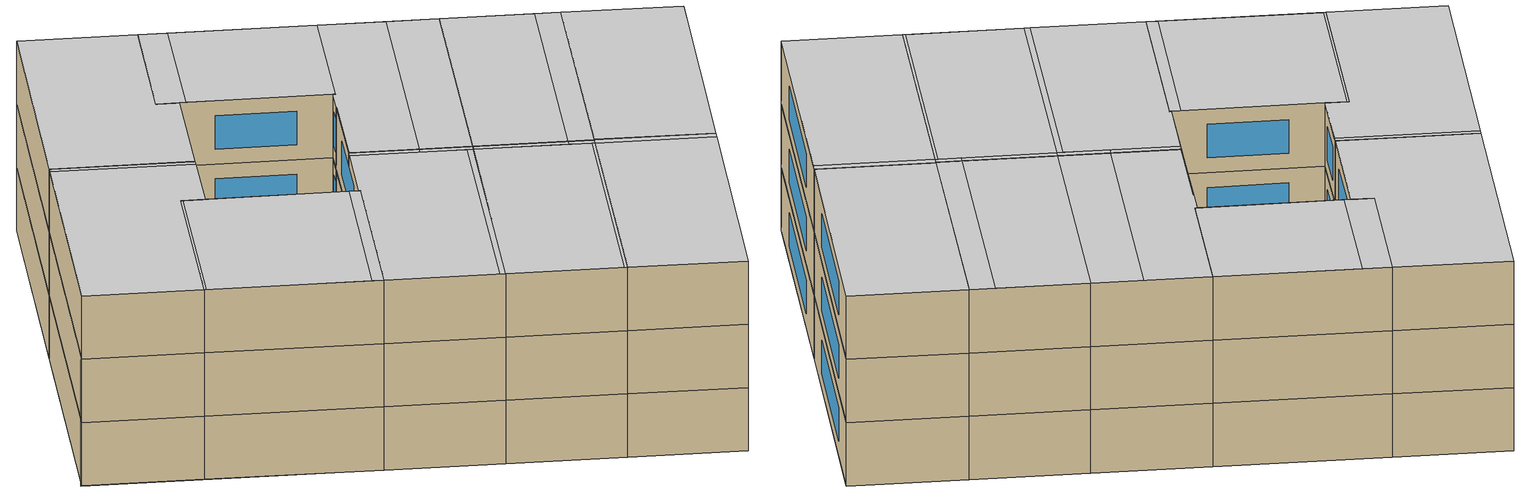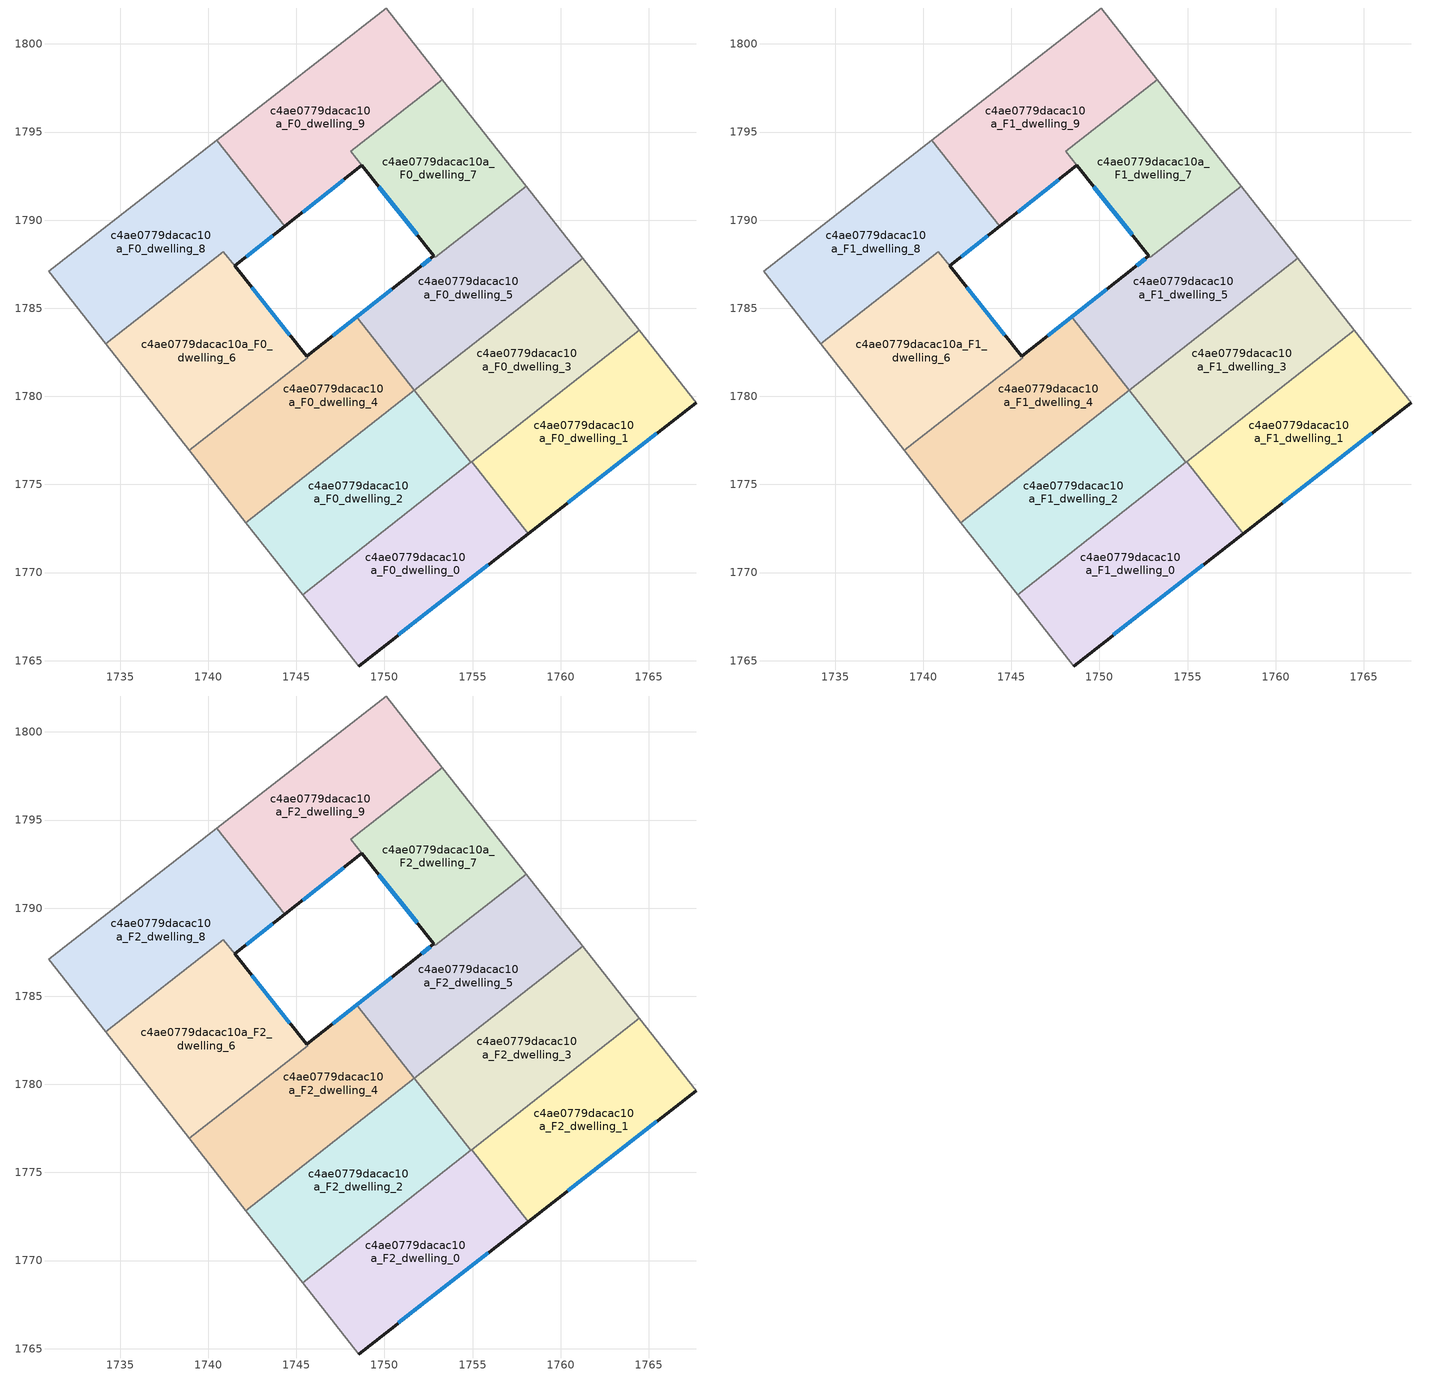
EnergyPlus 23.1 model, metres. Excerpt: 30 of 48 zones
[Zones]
c4ae0779dacac10a_F0_dwelling_0
 floor ground (EU_floor_Construction): 1754.94,1776.29 1758.15,1772.2 1748.54,1764.7 1745.35,1768.75 z0
 wall outside (EU_wall_Construction): 1748.54,1764.7 1758.15,1772.2 z0:3
 wall to c4ae0779dacac10a_F0_dwelling_1 (EU_wall_Construction): 1758.15,1772.2 1754.94,1776.29 z0:3
 wall adiabatic (EU_wall_Construction): 1745.35,1768.75 1748.54,1764.7 z0:3
 wall to c4ae0779dacac10a_F0_dwelling_2 (EU_wall_Construction): 1754.91,1776.26 1745.35,1768.75 z0:3
 wall to c4ae0779dacac10a_F0_dwelling_3 (EU_wall_Construction): 1754.94,1776.29 1754.91,1776.26 z0:3
 window (EU_Window_Construction): 1750.8,1766.46 1755.9,1770.44 z0.7:2.3
c4ae0779dacac10a_F0_dwelling_1
 floor ground (EU_floor_Construction): 1764.46,1783.76 1767.7,1779.65 1758.15,1772.2 1754.94,1776.29 z0
 wall outside (EU_wall_Construction): 1758.15,1772.2 1767.7,1779.65 z0:3
 wall adiabatic (EU_wall_Construction): 1767.7,1779.65 1764.46,1783.76 z0:3
 wall to c4ae0779dacac10a_F0_dwelling_3 (EU_wall_Construction): 1764.46,1783.76 1754.94,1776.29 z0:3
 window (EU_Window_Construction): 1760.39,1773.95 1765.46,1777.9 z0.7:2.3
c4ae0779dacac10a_F0_dwelling_2
 floor ground (EU_floor_Construction): 1751.7,1780.35 1754.91,1776.26 1745.35,1768.75 1742.14,1772.84 z0
 wall to c4ae0779dacac10a_F0_dwelling_3 (EU_wall_Construction): 1754.91,1776.26 1751.7,1780.35 z0:3
 wall adiabatic (EU_wall_Construction): 1742.14,1772.84 1745.35,1768.75 z0:3
 wall to c4ae0779dacac10a_F0_dwelling_4 (EU_wall_Construction): 1751.69,1780.35 1742.14,1772.84 z0:3
c4ae0779dacac10a_F0_dwelling_3
 floor ground (EU_floor_Construction): 1761.25,1787.85 1764.46,1783.76 1754.91,1776.26 1751.7,1780.35 z0
 wall adiabatic (EU_wall_Construction): 1764.46,1783.76 1761.25,1787.85 z0:3
 wall to c4ae0779dacac10a_F0_dwelling_5 (EU_wall_Construction): 1761.25,1787.85 1751.7,1780.35 z0:3
c4ae0779dacac10a_F0_dwelling_4
 floor ground (EU_floor_Construction): 1751.89,1787.24 1748.43,1784.5 1748.49,1784.43 1751.7,1780.34 1742.14,1772.84 1738.93,1776.93 1745.64,1782.2 1745.59,1782.26 z0
 wall outside (EU_wall_Construction): 1751.89,1787.24 1745.59,1782.26 z0:3
 wall adiabatic (EU_wall_Construction): 1738.93,1776.93 1742.14,1772.84 z0:3
 wall to c4ae0779dacac10a_F0_dwelling_5 (EU_wall_Construction): 1748.48,1784.43 1748.43,1784.5 1751.89,1787.24 / 1751.7,1780.34 1748.49,1784.43 z0:3
 wall to c4ae0779dacac10a_F0_dwelling_6 (EU_wall_Construction): 1745.59,1782.26 1745.64,1782.2 1738.93,1776.93 z0:3
 window (EU_Window_Construction): 1750.41,1786.07 1747.07,1783.43 z0.7:2.3
c4ae0779dacac10a_F0_dwelling_5
 floor ground (EU_floor_Construction): 1758.03,1791.93 1761.25,1787.85 1751.7,1780.34 1748.49,1784.43 1748.43,1784.5 1752.81,1787.97 1752.88,1787.88 z0
 wall outside (EU_wall_Construction): 1752.81,1787.97 1751.89,1787.24 z0:3
 wall adiabatic (EU_wall_Construction): 1761.25,1787.85 1758.03,1791.93 z0:3
 wall to c4ae0779dacac10a_F0_dwelling_7 (EU_wall_Construction): 1758.03,1791.93 1752.88,1787.89 / 1752.88,1787.88 1752.81,1787.97 z0:3
 window (EU_Window_Construction): 1752.59,1787.8 1752.11,1787.41 z0.7:2.3
c4ae0779dacac10a_F0_dwelling_6
 floor ground (EU_floor_Construction): 1740.86,1788.21 1745.64,1782.2 1738.93,1776.93 1734.18,1782.97 z0
 wall outside (EU_wall_Construction): 1745.59,1782.27 1741.5,1787.4 z0:3
 wall adiabatic (EU_wall_Construction): 1734.18,1782.97 1738.93,1776.93 z0:3
 wall to c4ae0779dacac10a_F0_dwelling_8 (EU_wall_Construction): 1741.5,1787.4 1740.86,1788.21 1734.18,1782.97 z0:3
 window (EU_Window_Construction): 1744.63,1783.47 1742.46,1786.2 z0.7:2.3
c4ae0779dacac10a_F0_dwelling_7
 floor ground (EU_floor_Construction): 1753.29,1797.97 1758.03,1791.93 1752.88,1787.89 1748.1,1793.89 z0
 wall outside (EU_wall_Construction): 1748.72,1793.11 1752.81,1787.97 z0:3
 wall to c4ae0779dacac10a_F0_dwelling_9 (EU_wall_Construction): 1753.29,1797.97 1748.1,1793.89 1748.72,1793.11 z0:3
 wall adiabatic (EU_wall_Construction): 1758.03,1791.93 1753.29,1797.97 z0:3
 window (EU_Window_Construction): 1749.68,1791.9 1751.85,1789.18 z0.7:2.3
c4ae0779dacac10a_F0_dwelling_8
 floor ground (EU_floor_Construction): 1740.49,1794.54 1744.33,1789.64 1741.5,1787.4 1740.86,1788.21 1734.18,1782.97 1730.95,1787.09 z0
 wall outside (EU_wall_Construction): 1741.5,1787.4 1744.33,1789.64 z0:3
 wall adiabatic (EU_wall_Construction): 1740.49,1794.54 1730.95,1787.09 1734.18,1782.97 z0:3
 wall to c4ae0779dacac10a_F0_dwelling_9 (EU_wall_Construction): 1744.33,1789.64 1740.49,1794.54 z0:3
 window (EU_Window_Construction): 1742.17,1787.93 1743.67,1789.12 z0.7:2.3
c4ae0779dacac10a_F0_dwelling_9
 floor ground (EU_floor_Construction): 1750.09,1802.04 1753.29,1797.97 1748.1,1793.89 1748.72,1793.11 1744.33,1789.64 1740.49,1794.54 z0
 wall outside (EU_wall_Construction): 1744.33,1789.64 1748.72,1793.11 z0:3
 wall adiabatic (EU_wall_Construction): 1753.29,1797.97 1750.09,1802.04 1740.49,1794.54 z0:3
 window (EU_Window_Construction): 1745.36,1790.46 1747.69,1792.29 z0.7:2.3
c4ae0779dacac10a_F1_dwelling_0
 floor to c4ae0779dacac10a_F0_dwelling_0 (EU_floor_Construction): 1754.94,1776.29 1758.15,1772.2 1748.54,1764.7 1745.35,1768.75 z3
 wall outside (EU_wall_Construction): 1748.54,1764.7 1758.15,1772.2 z3:6
 wall to c4ae0779dacac10a_F1_dwelling_1 (EU_wall_Construction): 1758.15,1772.2 1754.94,1776.29 z3:6
 wall adiabatic (EU_wall_Construction): 1745.35,1768.75 1748.54,1764.7 z3:6
 wall to c4ae0779dacac10a_F1_dwelling_2 (EU_wall_Construction): 1754.91,1776.26 1745.35,1768.75 z3:6
 wall to c4ae0779dacac10a_F1_dwelling_3 (EU_wall_Construction): 1754.94,1776.29 1754.91,1776.26 z3:6
 window (EU_Window_Construction): 1750.8,1766.46 1755.9,1770.44 z3.7:5.3
c4ae0779dacac10a_F1_dwelling_1
 floor to c4ae0779dacac10a_F0_dwelling_1 (EU_floor_Construction): 1764.46,1783.76 1767.7,1779.65 1758.15,1772.2 1754.94,1776.29 z3
 wall outside (EU_wall_Construction): 1758.15,1772.2 1767.7,1779.65 z3:6
 wall adiabatic (EU_wall_Construction): 1767.7,1779.65 1764.46,1783.76 z3:6
 wall to c4ae0779dacac10a_F1_dwelling_3 (EU_wall_Construction): 1764.46,1783.76 1754.94,1776.29 z3:6
 window (EU_Window_Construction): 1760.39,1773.95 1765.46,1777.9 z3.7:5.3
c4ae0779dacac10a_F1_dwelling_2
 floor to c4ae0779dacac10a_F0_dwelling_2 (EU_floor_Construction): 1751.7,1780.35 1754.91,1776.26 1745.35,1768.75 1742.14,1772.84 z3
 wall to c4ae0779dacac10a_F1_dwelling_3 (EU_wall_Construction): 1754.91,1776.26 1751.7,1780.35 z3:6
 wall adiabatic (EU_wall_Construction): 1742.14,1772.84 1745.35,1768.75 z3:6
 wall to c4ae0779dacac10a_F1_dwelling_4 (EU_wall_Construction): 1751.69,1780.35 1742.14,1772.84 z3:6
c4ae0779dacac10a_F1_dwelling_3
 floor to c4ae0779dacac10a_F0_dwelling_3 (EU_floor_Construction): 1761.25,1787.85 1764.46,1783.76 1754.91,1776.26 1751.7,1780.35 z3
 wall adiabatic (EU_wall_Construction): 1764.46,1783.76 1761.25,1787.85 z3:6
 wall to c4ae0779dacac10a_F1_dwelling_5 (EU_wall_Construction): 1761.25,1787.85 1751.7,1780.35 z3:6
c4ae0779dacac10a_F1_dwelling_4
 floor to c4ae0779dacac10a_F0_dwelling_4 (EU_floor_Construction): 1751.89,1787.24 1748.43,1784.5 1748.49,1784.43 1751.7,1780.34 1742.14,1772.84 1738.93,1776.93 1745.64,1782.2 1745.59,1782.26 z3
 wall outside (EU_wall_Construction): 1751.89,1787.24 1745.59,1782.26 z3:6
 wall adiabatic (EU_wall_Construction): 1738.93,1776.93 1742.14,1772.84 z3:6
 wall to c4ae0779dacac10a_F1_dwelling_5 (EU_wall_Construction): 1748.48,1784.43 1748.43,1784.5 1751.89,1787.24 / 1751.7,1780.34 1748.49,1784.43 z3:6
 wall to c4ae0779dacac10a_F1_dwelling_6 (EU_wall_Construction): 1745.59,1782.26 1745.64,1782.2 1738.93,1776.93 z3:6
 window (EU_Window_Construction): 1750.41,1786.07 1747.07,1783.43 z3.7:5.3
c4ae0779dacac10a_F1_dwelling_5
 floor to c4ae0779dacac10a_F0_dwelling_5 (EU_floor_Construction): 1758.03,1791.93 1761.25,1787.85 1751.7,1780.34 1748.49,1784.43 1748.43,1784.5 1752.81,1787.97 1752.88,1787.88 z3
 wall outside (EU_wall_Construction): 1752.81,1787.97 1751.89,1787.24 z3:6
 wall adiabatic (EU_wall_Construction): 1761.25,1787.85 1758.03,1791.93 z3:6
 wall to c4ae0779dacac10a_F1_dwelling_7 (EU_wall_Construction): 1758.03,1791.93 1752.88,1787.89 / 1752.88,1787.88 1752.81,1787.97 z3:6
 window (EU_Window_Construction): 1752.59,1787.8 1752.11,1787.41 z3.7:5.3
c4ae0779dacac10a_F1_dwelling_6
 floor to c4ae0779dacac10a_F0_dwelling_6 (EU_floor_Construction): 1740.86,1788.21 1745.64,1782.2 1738.93,1776.93 1734.18,1782.97 z3
 wall outside (EU_wall_Construction): 1745.59,1782.27 1741.5,1787.4 z3:6
 wall adiabatic (EU_wall_Construction): 1734.18,1782.97 1738.93,1776.93 z3:6
 wall to c4ae0779dacac10a_F1_dwelling_8 (EU_wall_Construction): 1741.5,1787.4 1740.86,1788.21 1734.18,1782.97 z3:6
 window (EU_Window_Construction): 1744.63,1783.47 1742.46,1786.2 z3.7:5.3
c4ae0779dacac10a_F1_dwelling_7
 floor to c4ae0779dacac10a_F0_dwelling_7 (EU_floor_Construction): 1753.29,1797.97 1758.03,1791.93 1752.88,1787.89 1748.1,1793.89 z3
 wall outside (EU_wall_Construction): 1748.72,1793.11 1752.81,1787.97 z3:6
 wall to c4ae0779dacac10a_F1_dwelling_9 (EU_wall_Construction): 1753.29,1797.97 1748.1,1793.89 1748.72,1793.11 z3:6
 wall adiabatic (EU_wall_Construction): 1758.03,1791.93 1753.29,1797.97 z3:6
 window (EU_Window_Construction): 1749.68,1791.9 1751.85,1789.18 z3.7:5.3
c4ae0779dacac10a_F1_dwelling_8
 floor to c4ae0779dacac10a_F0_dwelling_8 (EU_floor_Construction): 1740.49,1794.54 1744.33,1789.64 1741.5,1787.4 1740.86,1788.21 1734.18,1782.97 1730.95,1787.09 z3
 wall outside (EU_wall_Construction): 1741.5,1787.4 1744.33,1789.64 z3:6
 wall adiabatic (EU_wall_Construction): 1740.49,1794.54 1730.95,1787.09 1734.18,1782.97 z3:6
 wall to c4ae0779dacac10a_F1_dwelling_9 (EU_wall_Construction): 1744.33,1789.64 1740.49,1794.54 z3:6
 window (EU_Window_Construction): 1742.17,1787.93 1743.67,1789.12 z3.7:5.3
c4ae0779dacac10a_F1_dwelling_9
 floor to c4ae0779dacac10a_F0_dwelling_9 (EU_floor_Construction): 1750.09,1802.04 1753.29,1797.97 1748.1,1793.89 1748.72,1793.11 1744.33,1789.64 1740.49,1794.54 z3
 wall outside (EU_wall_Construction): 1744.33,1789.64 1748.72,1793.11 z3:6
 wall adiabatic (EU_wall_Construction): 1753.29,1797.97 1750.09,1802.04 1740.49,1794.54 z3:6
 window (EU_Window_Construction): 1745.36,1790.46 1747.69,1792.29 z3.7:5.3
c4ae0779dacac10a_F2_dwelling_0
 floor to c4ae0779dacac10a_F1_dwelling_0 (EU_floor_Construction): 1754.94,1776.29 1758.15,1772.2 1748.54,1764.7 1745.35,1768.75 z6
 wall outside (EU_wall_Construction): 1748.54,1764.7 1758.15,1772.2 z6:9
 wall to c4ae0779dacac10a_F2_dwelling_1 (EU_wall_Construction): 1758.15,1772.2 1754.94,1776.29 z6:9
 wall adiabatic (EU_wall_Construction): 1745.35,1768.75 1748.54,1764.7 z6:9
 wall to c4ae0779dacac10a_F2_dwelling_2 (EU_wall_Construction): 1754.91,1776.26 1745.35,1768.75 z6:9
 wall to c4ae0779dacac10a_F2_dwelling_3 (EU_wall_Construction): 1754.94,1776.29 1754.91,1776.26 z6:9
 window (EU_Window_Construction): 1750.8,1766.46 1755.9,1770.44 z6.7:8.3
 ceiling to c4ae0779dacac10a_F3_dwelling_4 (EU_floor_Construction): 1757.89,1772 1754.68,1776.08 1745.35,1768.76 1748.54,1764.7 z9
 ceiling to c4ae0779dacac10a_F3_dwelling_0 (EU_floor_Construction): 1758.15,1772.2 1754.94,1776.29 1754.68,1776.08 1757.89,1772 z9
c4ae0779dacac10a_F2_dwelling_1
 floor to c4ae0779dacac10a_F1_dwelling_1 (EU_floor_Construction): 1764.46,1783.76 1767.7,1779.65 1758.15,1772.2 1754.94,1776.29 z6
 wall outside (EU_wall_Construction): 1758.15,1772.2 1767.7,1779.65 z6:9
 wall adiabatic (EU_wall_Construction): 1767.7,1779.65 1764.46,1783.76 z6:9
 wall to c4ae0779dacac10a_F2_dwelling_3 (EU_wall_Construction): 1764.46,1783.76 1754.94,1776.29 z6:9
 window (EU_Window_Construction): 1760.39,1773.95 1765.46,1777.9 z6.7:8.3
 ceiling to c4ae0779dacac10a_F3_dwelling_0 (EU_floor_Construction): 1767.7,1779.65 1764.46,1783.76 1754.94,1776.29 1758.15,1772.2 z9
c4ae0779dacac10a_F2_dwelling_2
 floor to c4ae0779dacac10a_F1_dwelling_2 (EU_floor_Construction): 1751.7,1780.35 1754.91,1776.26 1745.35,1768.75 1742.14,1772.84 z6
 wall to c4ae0779dacac10a_F2_dwelling_3 (EU_wall_Construction): 1754.91,1776.26 1751.7,1780.35 z6:9
 wall adiabatic (EU_wall_Construction): 1742.14,1772.84 1745.35,1768.75 z6:9
 wall to c4ae0779dacac10a_F2_dwelling_4 (EU_wall_Construction): 1751.69,1780.35 1742.14,1772.84 z6:9
 ceiling to c4ae0779dacac10a_F3_dwelling_5 (EU_floor_Construction): 1754.59,1776.2 1751.47,1780.17 1742.14,1772.84 1745.26,1768.87 z9
 ceiling to c4ae0779dacac10a_F3_dwelling_4 (EU_floor_Construction): 1754.68,1776.08 1754.59,1776.2 1745.26,1768.87 1745.35,1768.76 z9
 ceiling to c4ae0779dacac10a_F3_dwelling_1 (EU_floor_Construction): 1754.21,1777.15 1751.7,1780.34 1751.47,1780.17 1753.98,1776.97 z9
 ceiling to c4ae0779dacac10a_F3_dwelling_0 (EU_floor_Construction): 1754.91,1776.26 1754.21,1777.15 1753.98,1776.97 1754.68,1776.08 z9
c4ae0779dacac10a_F2_dwelling_3
 floor to c4ae0779dacac10a_F1_dwelling_3 (EU_floor_Construction): 1761.25,1787.85 1764.46,1783.76 1754.91,1776.26 1751.7,1780.35 z6
 wall adiabatic (EU_wall_Construction): 1764.46,1783.76 1761.25,1787.85 z6:9
 wall to c4ae0779dacac10a_F2_dwelling_5 (EU_wall_Construction): 1761.25,1787.85 1751.7,1780.35 z6:9
 ceiling to c4ae0779dacac10a_F3_dwelling_1 (EU_floor_Construction): 1763.76,1784.65 1761.25,1787.85 1751.7,1780.35 1754.21,1777.15 z9
 ceiling to c4ae0779dacac10a_F3_dwelling_0 (EU_floor_Construction): 1764.46,1783.76 1763.76,1784.65 1754.21,1777.15 1754.91,1776.26 z9
c4ae0779dacac10a_F2_dwelling_4
 floor to c4ae0779dacac10a_F1_dwelling_4 (EU_floor_Construction): 1751.89,1787.24 1748.43,1784.5 1748.49,1784.43 1751.7,1780.34 1742.14,1772.84 1738.93,1776.93 1745.64,1782.2 1745.59,1782.26 z6
 wall outside (EU_wall_Construction): 1751.89,1787.24 1745.59,1782.26 z6:9
 wall adiabatic (EU_wall_Construction): 1738.93,1776.93 1742.14,1772.84 z6:9
 wall to c4ae0779dacac10a_F2_dwelling_5 (EU_wall_Construction): 1748.48,1784.43 1748.43,1784.5 1751.89,1787.24 / 1751.7,1780.34 1748.49,1784.43 z6:9
 wall to c4ae0779dacac10a_F2_dwelling_6 (EU_wall_Construction): 1745.59,1782.26 1745.64,1782.2 1738.93,1776.93 z6:9
 window (EU_Window_Construction): 1750.41,1786.07 1747.07,1783.43 z6.7:8.3
 ceiling to c4ae0779dacac10a_F3_dwelling_6 (EU_floor_Construction): 1751.3,1780.38 1748.2,1784.33 1745.59,1782.26 1745.64,1782.2 1738.93,1776.93 1741.97,1773.06 z9
 ceiling to c4ae0779dacac10a_F3_dwelling_1 (EU_floor_Construction): 1751.7,1780.34 1750.29,1782.14 1750.06,1781.96 1751.47,1780.17 z9
 ceiling to c4ae0779dacac10a_F3_dwelling_5 (EU_floor_Construction): 1751.47,1780.17 1751.3,1780.38 1741.97,1773.06 1742.14,1772.84 z9
 ceiling to c4ae0779dacac10a_F3_dwelling_2 (EU_floor_Construction): 1750.29,1782.14 1748.49,1784.43 1748.43,1784.5 1751.82,1787.18 1748.2,1784.33 1750.06,1781.96 z9
c4ae0779dacac10a_F2_dwelling_5
 floor to c4ae0779dacac10a_F1_dwelling_5 (EU_floor_Construction): 1758.03,1791.93 1761.25,1787.85 1751.7,1780.34 1748.49,1784.43 1748.43,1784.5 1752.81,1787.97 1752.88,1787.88 z6
 wall outside (EU_wall_Construction): 1752.81,1787.97 1751.89,1787.24 z6:9
 wall adiabatic (EU_wall_Construction): 1761.25,1787.85 1758.03,1791.93 z6:9
 wall to c4ae0779dacac10a_F2_dwelling_7 (EU_wall_Construction): 1758.03,1791.93 1752.88,1787.89 / 1752.88,1787.88 1752.81,1787.97 z6:9
 window (EU_Window_Construction): 1752.59,1787.8 1752.11,1787.41 z6.7:8.3
 ceiling to c4ae0779dacac10a_F3_dwelling_2 (EU_floor_Construction): 1759.84,1789.64 1758.03,1791.93 1752.88,1787.88 1752.81,1787.97 1748.43,1784.5 1748.49,1784.43 1750.29,1782.14 z9
 ceiling to c4ae0779dacac10a_F3_dwelling_1 (EU_floor_Construction): 1761.25,1787.85 1759.84,1789.64 1750.29,1782.14 1751.7,1780.35 z9
c4ae0779dacac10a_F2_dwelling_6
 floor to c4ae0779dacac10a_F1_dwelling_6 (EU_floor_Construction): 1740.86,1788.21 1745.64,1782.2 1738.93,1776.93 1734.18,1782.97 z6
 wall outside (EU_wall_Construction): 1745.59,1782.27 1741.5,1787.4 z6:9
 wall adiabatic (EU_wall_Construction): 1734.18,1782.97 1738.93,1776.93 z6:9
 wall to c4ae0779dacac10a_F2_dwelling_8 (EU_wall_Construction): 1741.5,1787.4 1740.86,1788.21 1734.18,1782.97 z6:9
 window (EU_Window_Construction): 1744.63,1783.47 1742.46,1786.2 z6.7:8.3
 ceiling to c4ae0779dacac10a_F3_dwelling_7 (EU_floor_Construction): 1745.31,1782.61 1740.92,1788.13 1734.25,1782.89 1738.61,1777.34 z9
 ceiling to c4ae0779dacac10a_F3_dwelling_6 (EU_floor_Construction): 1745.64,1782.2 1745.31,1782.61 1738.61,1777.34 1738.93,1776.93 z9
 ceiling to c4ae0779dacac10a_F3_dwelling_8 (EU_floor_Construction): 1741.5,1787.4 1740.86,1788.21 1734.18,1782.97 1734.25,1782.89 1740.92,1788.13 z9
c4ae0779dacac10a_F2_dwelling_7
 floor to c4ae0779dacac10a_F1_dwelling_7 (EU_floor_Construction): 1753.29,1797.97 1758.03,1791.93 1752.88,1787.89 1748.1,1793.89 z6
 wall outside (EU_wall_Construction): 1748.72,1793.11 1752.81,1787.97 z6:9
 wall to c4ae0779dacac10a_F2_dwelling_9 (EU_wall_Construction): 1753.29,1797.97 1748.1,1793.89 1748.72,1793.11 z6:9
 wall adiabatic (EU_wall_Construction): 1758.03,1791.93 1753.29,1797.97 z6:9
 window (EU_Window_Construction): 1749.68,1791.9 1751.85,1789.18 z6.7:8.3
 ceiling to c4ae0779dacac10a_F3_dwelling_2 (EU_floor_Construction): 1758.03,1791.93 1754.09,1796.95 1748.9,1792.88 1752.88,1787.88 z9
 ceiling to c4ae0779dacac10a_F3_dwelling_3 (EU_floor_Construction): 1754.09,1796.95 1753.29,1797.97 1748.1,1793.89 1748.9,1792.88 z9
c4ae0779dacac10a_F2_dwelling_8
 floor to c4ae0779dacac10a_F1_dwelling_8 (EU_floor_Construction): 1740.49,1794.54 1744.33,1789.64 1741.5,1787.4 1740.86,1788.21 1734.18,1782.97 1730.95,1787.09 z6
 wall outside (EU_wall_Construction): 1741.5,1787.4 1744.33,1789.64 z6:9
 wall adiabatic (EU_wall_Construction): 1740.49,1794.54 1730.95,1787.09 1734.18,1782.97 z6:9
 wall to c4ae0779dacac10a_F2_dwelling_9 (EU_wall_Construction): 1744.33,1789.64 1740.49,1794.54 z6:9
 window (EU_Window_Construction): 1742.17,1787.93 1743.67,1789.12 z6.7:8.3
 ceiling to c4ae0779dacac10a_F3_dwelling_8 (EU_floor_Construction): 1741.5,1787.4 1744.14,1789.49 1740.3,1794.39 1730.95,1787.09 1734.18,1782.97 1740.86,1788.21 z9
 ceiling to c4ae0779dacac10a_F3_dwelling_3 (EU_floor_Construction): 1744.33,1789.64 1740.49,1794.54 1740.3,1794.39 1744.14,1789.49 z9
c4ae0779dacac10a_F2_dwelling_9
 floor to c4ae0779dacac10a_F1_dwelling_9 (EU_floor_Construction): 1750.09,1802.04 1753.29,1797.97 1748.1,1793.89 1748.72,1793.11 1744.33,1789.64 1740.49,1794.54 z6
 wall outside (EU_wall_Construction): 1744.33,1789.64 1748.72,1793.11 z6:9
 wall adiabatic (EU_wall_Construction): 1753.29,1797.97 1750.09,1802.04 1740.49,1794.54 z6:9
 window (EU_Window_Construction): 1745.36,1790.46 1747.69,1792.29 z6.7:8.3
 ceiling to c4ae0779dacac10a_F3_dwelling_3 (EU_floor_Construction): 1748.72,1793.11 1748.1,1793.89 1753.29,1797.97 1750.09,1802.04 1740.49,1794.54 1744.33,1789.64 z9
shading: 1730.92,1787.12 1748.54,1764.7 z0:6
[Building]
EU S2 Campaign: North Axis=0; Terrain=City; Solar Distribution=FullExterior
[Site:Location]
Budapest.Ferenc.Liszt.Intl.AP: Latitude=47.437; Longitude=19.256; Time Zone=1; Elevation=185
[SizingPeriod:WeatherFileDays]
AnnualSizingPeriod: Begin Month=1; Begin Day of Month=1; End Month=12; End Day of Month=31; Day of Week for Start Day=Monday; Use Weather File Daylight Saving Period=No; Use Weather File Rain and Snow Indicators=No
[MATERIAL]
EU_InternalMass_Material: Roughness=MediumRough; Thickness=0.1; Conductivity=1; Density=1800; Specific Heat=900; Thermal Absorptance=0.9; Solar Absorptance=0.7; Visible Absorptance=0.7
[MATERIAL:NOMASS] Roughness=MediumRough; Thermal Absorptance=0.9; Solar Absorptance=0.7; Visible Absorptance=0.7
Name | Thermal Resistance
EU_wall_NoMass | 0.832559
EU_floor_NoMass | 0.872794
[WINDOWMATERIAL:SIMPLEGLAZINGSYSTEM]
EU_Window_SimpleGlazing: UFactor=2.79869; Solar Heat Gain Coefficient=0.75; Visible Transmittance=0.75
[CONSTRUCTION]
EU_wall_Construction: EU_wall_NoMass
EU_floor_Construction: EU_floor_NoMass
EU_Window_Construction: EU_Window_SimpleGlazing
EU_InternalMass_Construction: EU_InternalMass_Material
[ZONE] Type=1; Multiplier=1; Ceiling Height=autocalculate; Floor Area=autocalculate; Part of Total Floor Area=Yes
Name | Volume
c4ae0779dacac10a_F0_dwelling_0; c4ae0779dacac10a_F1_dwelling_0; c4ae0779dacac10a_F2_dwelling_0 | 189.405
c4ae0779dacac10a_F0_dwelling_1; c4ae0779dacac10a_F1_dwelling_1; c4ae0779dacac10a_F2_dwelling_1 | 189.408
c4ae0779dacac10a_F0_dwelling_2; c4ae0779dacac10a_F1_dwelling_2; c4ae0779dacac10a_F2_dwelling_2 | 189.379
c4ae0779dacac10a_F0_dwelling_3; c4ae0779dacac10a_F1_dwelling_3; c4ae0779dacac10a_F2_dwelling_3 | 189.383
c4ae0779dacac10a_F0_dwelling_4; c4ae0779dacac10a_F1_dwelling_4; c4ae0779dacac10a_F2_dwelling_4 | 190.391
c4ae0779dacac10a_F0_dwelling_5; c4ae0779dacac10a_F1_dwelling_5; c4ae0779dacac10a_F2_dwelling_5 | 190.972
c4ae0779dacac10a_F0_dwelling_6 | 196.231
c4ae0779dacac10a_F1_dwelling_6; c4ae0779dacac10a_F2_dwelling_6 | 196.173
c4ae0779dacac10a_F0_dwelling_7; c4ae0779dacac10a_F1_dwelling_7; c4ae0779dacac10a_F2_dwelling_7 | 151.542
c4ae0779dacac10a_F0_dwelling_8; c4ae0779dacac10a_F1_dwelling_8; c4ae0779dacac10a_F2_dwelling_8 | 200.565
c4ae0779dacac10a_F0_dwelling_9; c4ae0779dacac10a_F1_dwelling_9; c4ae0779dacac10a_F2_dwelling_9 | 206.54
[INTERNALMASS] Construction=EU_InternalMass_Construction
Name | Zone or ZoneList | Surface Area
c4ae0779dacac10a_F0_dwelling_0_EU_InternalMass | c4ae0779dacac10a_F0_dwelling_0 | 63.1332
c4ae0779dacac10a_F0_dwelling_1_EU_InternalMass | c4ae0779dacac10a_F0_dwelling_1 | 63.1352
c4ae0779dacac10a_F0_dwelling_2_EU_InternalMass | c4ae0779dacac10a_F0_dwelling_2 | 63.1263
c4ae0779dacac10a_F0_dwelling_3_EU_InternalMass | c4ae0779dacac10a_F0_dwelling_3 | 63.1266
c4ae0779dacac10a_F0_dwelling_4_EU_InternalMass | c4ae0779dacac10a_F0_dwelling_4 | 63.4748
c4ae0779dacac10a_F0_dwelling_5_EU_InternalMass | c4ae0779dacac10a_F0_dwelling_5 | 63.6638
c4ae0779dacac10a_F0_dwelling_6_EU_InternalMass | c4ae0779dacac10a_F0_dwelling_6 | 65.4031
c4ae0779dacac10a_F0_dwelling_7_EU_InternalMass | c4ae0779dacac10a_F0_dwelling_7 | 50.5524
c4ae0779dacac10a_F0_dwelling_8_EU_InternalMass | c4ae0779dacac10a_F0_dwelling_8 | 66.857
c4ae0779dacac10a_F0_dwelling_9_EU_InternalMass | c4ae0779dacac10a_F0_dwelling_9 | 68.8511
c4ae0779dacac10a_F1_dwelling_0_EU_InternalMass | c4ae0779dacac10a_F1_dwelling_0 | 63.1332
c4ae0779dacac10a_F1_dwelling_1_EU_InternalMass | c4ae0779dacac10a_F1_dwelling_1 | 63.1352
c4ae0779dacac10a_F1_dwelling_2_EU_InternalMass | c4ae0779dacac10a_F1_dwelling_2 | 63.1263
c4ae0779dacac10a_F1_dwelling_3_EU_InternalMass | c4ae0779dacac10a_F1_dwelling_3 | 63.1266
c4ae0779dacac10a_F1_dwelling_4_EU_InternalMass | c4ae0779dacac10a_F1_dwelling_4 | 63.4748
c4ae0779dacac10a_F1_dwelling_5_EU_InternalMass | c4ae0779dacac10a_F1_dwelling_5 | 63.6638
c4ae0779dacac10a_F1_dwelling_6_EU_InternalMass | c4ae0779dacac10a_F1_dwelling_6 | 65.4031
c4ae0779dacac10a_F1_dwelling_7_EU_InternalMass | c4ae0779dacac10a_F1_dwelling_7 | 50.5524
c4ae0779dacac10a_F1_dwelling_8_EU_InternalMass | c4ae0779dacac10a_F1_dwelling_8 | 66.857
c4ae0779dacac10a_F1_dwelling_9_EU_InternalMass | c4ae0779dacac10a_F1_dwelling_9 | 68.8511
c4ae0779dacac10a_F2_dwelling_0_EU_InternalMass | c4ae0779dacac10a_F2_dwelling_0 | 63.1332
c4ae0779dacac10a_F2_dwelling_1_EU_InternalMass | c4ae0779dacac10a_F2_dwelling_1 | 63.1352
c4ae0779dacac10a_F2_dwelling_2_EU_InternalMass | c4ae0779dacac10a_F2_dwelling_2 | 63.1263
c4ae0779dacac10a_F2_dwelling_3_EU_InternalMass | c4ae0779dacac10a_F2_dwelling_3 | 63.1266
c4ae0779dacac10a_F2_dwelling_4_EU_InternalMass | c4ae0779dacac10a_F2_dwelling_4 | 63.4748
c4ae0779dacac10a_F2_dwelling_5_EU_InternalMass | c4ae0779dacac10a_F2_dwelling_5 | 63.6638
c4ae0779dacac10a_F2_dwelling_6_EU_InternalMass | c4ae0779dacac10a_F2_dwelling_6 | 65.4031
c4ae0779dacac10a_F2_dwelling_7_EU_InternalMass | c4ae0779dacac10a_F2_dwelling_7 | 50.5524
c4ae0779dacac10a_F2_dwelling_8_EU_InternalMass | c4ae0779dacac10a_F2_dwelling_8 | 66.857
c4ae0779dacac10a_F2_dwelling_9_EU_InternalMass | c4ae0779dacac10a_F2_dwelling_9 | 68.8511
[OTHEREQUIPMENT] Fuel Type=Electricity; Design Level Calculation Method=Watts/Area; Power per Zone Floor Area=1; Fraction Latent=0; Fraction Radiant=0; Fraction Lost=0; Carbon Dioxide Generation Rate=0; EndUse Subcategory=EU_Step8_InternalGains
Name | Zone or ZoneList or Space or SpaceList | Schedule
EU_Step8_InternalGain_c4ae0779dacac10a_F0_dwelling_0_f000 | c4ae0779dacac10a_F0_dwelling_0 | EU_Step8_GainSchedule_c4ae0779dacac10a_F0_dwelling_0_f000
EU_Step8_InternalGain_c4ae0779dacac10a_F0_dwelling_1_f000 | c4ae0779dacac10a_F0_dwelling_1 | EU_Step8_GainSchedule_c4ae0779dacac10a_F0_dwelling_1_f000
EU_Step8_InternalGain_c4ae0779dacac10a_F0_dwelling_2_f000 | c4ae0779dacac10a_F0_dwelling_2 | EU_Step8_GainSchedule_c4ae0779dacac10a_F0_dwelling_2_f000
EU_Step8_InternalGain_c4ae0779dacac10a_F0_dwelling_3_f000 | c4ae0779dacac10a_F0_dwelling_3 | EU_Step8_GainSchedule_c4ae0779dacac10a_F0_dwelling_3_f000
EU_Step8_InternalGain_c4ae0779dacac10a_F0_dwelling_4_f000 | c4ae0779dacac10a_F0_dwelling_4 | EU_Step8_GainSchedule_c4ae0779dacac10a_F0_dwelling_4_f000
EU_Step8_InternalGain_c4ae0779dacac10a_F0_dwelling_5_f000 | c4ae0779dacac10a_F0_dwelling_5 | EU_Step8_GainSchedule_c4ae0779dacac10a_F0_dwelling_5_f000
EU_Step8_InternalGain_c4ae0779dacac10a_F0_dwelling_6_f000 | c4ae0779dacac10a_F0_dwelling_6 | EU_Step8_GainSchedule_c4ae0779dacac10a_F0_dwelling_6_f000
EU_Step8_InternalGain_c4ae0779dacac10a_F0_dwelling_7_f000 | c4ae0779dacac10a_F0_dwelling_7 | EU_Step8_GainSchedule_c4ae0779dacac10a_F0_dwelling_7_f000
EU_Step8_InternalGain_c4ae0779dacac10a_F0_dwelling_8_f000 | c4ae0779dacac10a_F0_dwelling_8 | EU_Step8_GainSchedule_c4ae0779dacac10a_F0_dwelling_8_f000
EU_Step8_InternalGain_c4ae0779dacac10a_F0_dwelling_9_f000 | c4ae0779dacac10a_F0_dwelling_9 | EU_Step8_GainSchedule_c4ae0779dacac10a_F0_dwelling_9_f000
EU_Step8_InternalGain_c4ae0779dacac10a_F1_dwelling_0_f000 | c4ae0779dacac10a_F1_dwelling_0 | EU_Step8_GainSchedule_c4ae0779dacac10a_F1_dwelling_0_f000
EU_Step8_InternalGain_c4ae0779dacac10a_F1_dwelling_1_f000 | c4ae0779dacac10a_F1_dwelling_1 | EU_Step8_GainSchedule_c4ae0779dacac10a_F1_dwelling_1_f000
EU_Step8_InternalGain_c4ae0779dacac10a_F1_dwelling_2_f000 | c4ae0779dacac10a_F1_dwelling_2 | EU_Step8_GainSchedule_c4ae0779dacac10a_F1_dwelling_2_f000
EU_Step8_InternalGain_c4ae0779dacac10a_F1_dwelling_3_f000 | c4ae0779dacac10a_F1_dwelling_3 | EU_Step8_GainSchedule_c4ae0779dacac10a_F1_dwelling_3_f000
EU_Step8_InternalGain_c4ae0779dacac10a_F1_dwelling_4_f000 | c4ae0779dacac10a_F1_dwelling_4 | EU_Step8_GainSchedule_c4ae0779dacac10a_F1_dwelling_4_f000
EU_Step8_InternalGain_c4ae0779dacac10a_F1_dwelling_5_f000 | c4ae0779dacac10a_F1_dwelling_5 | EU_Step8_GainSchedule_c4ae0779dacac10a_F1_dwelling_5_f000
EU_Step8_InternalGain_c4ae0779dacac10a_F1_dwelling_6_f000 | c4ae0779dacac10a_F1_dwelling_6 | EU_Step8_GainSchedule_c4ae0779dacac10a_F1_dwelling_6_f000
EU_Step8_InternalGain_c4ae0779dacac10a_F1_dwelling_7_f000 | c4ae0779dacac10a_F1_dwelling_7 | EU_Step8_GainSchedule_c4ae0779dacac10a_F1_dwelling_7_f000
EU_Step8_InternalGain_c4ae0779dacac10a_F1_dwelling_8_f000 | c4ae0779dacac10a_F1_dwelling_8 | EU_Step8_GainSchedule_c4ae0779dacac10a_F1_dwelling_8_f000
EU_Step8_InternalGain_c4ae0779dacac10a_F1_dwelling_9_f000 | c4ae0779dacac10a_F1_dwelling_9 | EU_Step8_GainSchedule_c4ae0779dacac10a_F1_dwelling_9_f000
EU_Step8_InternalGain_c4ae0779dacac10a_F2_dwelling_0_f000 | c4ae0779dacac10a_F2_dwelling_0 | EU_Step8_GainSchedule_c4ae0779dacac10a_F2_dwelling_0_f000
EU_Step8_InternalGain_c4ae0779dacac10a_F2_dwelling_1_f000 | c4ae0779dacac10a_F2_dwelling_1 | EU_Step8_GainSchedule_c4ae0779dacac10a_F2_dwelling_1_f000
EU_Step8_InternalGain_c4ae0779dacac10a_F2_dwelling_2_f000 | c4ae0779dacac10a_F2_dwelling_2 | EU_Step8_GainSchedule_c4ae0779dacac10a_F2_dwelling_2_f000
EU_Step8_InternalGain_c4ae0779dacac10a_F2_dwelling_3_f000 | c4ae0779dacac10a_F2_dwelling_3 | EU_Step8_GainSchedule_c4ae0779dacac10a_F2_dwelling_3_f000
EU_Step8_InternalGain_c4ae0779dacac10a_F2_dwelling_4_f000 | c4ae0779dacac10a_F2_dwelling_4 | EU_Step8_GainSchedule_c4ae0779dacac10a_F2_dwelling_4_f000
EU_Step8_InternalGain_c4ae0779dacac10a_F2_dwelling_5_f000 | c4ae0779dacac10a_F2_dwelling_5 | EU_Step8_GainSchedule_c4ae0779dacac10a_F2_dwelling_5_f000
EU_Step8_InternalGain_c4ae0779dacac10a_F2_dwelling_6_f000 | c4ae0779dacac10a_F2_dwelling_6 | EU_Step8_GainSchedule_c4ae0779dacac10a_F2_dwelling_6_f000
EU_Step8_InternalGain_c4ae0779dacac10a_F2_dwelling_7_f000 | c4ae0779dacac10a_F2_dwelling_7 | EU_Step8_GainSchedule_c4ae0779dacac10a_F2_dwelling_7_f000
EU_Step8_InternalGain_c4ae0779dacac10a_F2_dwelling_8_f000 | c4ae0779dacac10a_F2_dwelling_8 | EU_Step8_GainSchedule_c4ae0779dacac10a_F2_dwelling_8_f000
EU_Step8_InternalGain_c4ae0779dacac10a_F2_dwelling_9_f000 | c4ae0779dacac10a_F2_dwelling_9 | EU_Step8_GainSchedule_c4ae0779dacac10a_F2_dwelling_9_f000
[ZONEVENTILATION:DESIGNFLOWRATE] Schedule=EU_AlwaysOn; Design Flow Rate Calculation Method=AirChanges/Hour; Air Changes per Hour=0.475469; Ventilation Type=Natural; Fan Pressure Rise=0; Fan Total Efficiency=1; Constant Term Coefficient=1; Temperature Term Coefficient=0; Velocity Term Coefficient=0; Velocity Squared Term Coefficient=0; Minimum Indoor Temperature=-100; Maximum Indoor Temperature=100; Delta Temperature=-100; Minimum Outdoor Temperature=-100; Maximum Outdoor Temperature=100; Maximum Wind Speed=40
Name | Zone or ZoneList or Space or SpaceList
EU_ConstantAir_c4ae0779dacac10a_F0_dwelling_0 | c4ae0779dacac10a_F0_dwelling_0
EU_ConstantAir_c4ae0779dacac10a_F0_dwelling_1 | c4ae0779dacac10a_F0_dwelling_1
EU_ConstantAir_c4ae0779dacac10a_F0_dwelling_2 | c4ae0779dacac10a_F0_dwelling_2
EU_ConstantAir_c4ae0779dacac10a_F0_dwelling_3 | c4ae0779dacac10a_F0_dwelling_3
EU_ConstantAir_c4ae0779dacac10a_F0_dwelling_4 | c4ae0779dacac10a_F0_dwelling_4
EU_ConstantAir_c4ae0779dacac10a_F0_dwelling_5 | c4ae0779dacac10a_F0_dwelling_5
EU_ConstantAir_c4ae0779dacac10a_F0_dwelling_6 | c4ae0779dacac10a_F0_dwelling_6
EU_ConstantAir_c4ae0779dacac10a_F0_dwelling_7 | c4ae0779dacac10a_F0_dwelling_7
EU_ConstantAir_c4ae0779dacac10a_F0_dwelling_8 | c4ae0779dacac10a_F0_dwelling_8
EU_ConstantAir_c4ae0779dacac10a_F0_dwelling_9 | c4ae0779dacac10a_F0_dwelling_9
EU_ConstantAir_c4ae0779dacac10a_F1_dwelling_0 | c4ae0779dacac10a_F1_dwelling_0
EU_ConstantAir_c4ae0779dacac10a_F1_dwelling_1 | c4ae0779dacac10a_F1_dwelling_1
EU_ConstantAir_c4ae0779dacac10a_F1_dwelling_2 | c4ae0779dacac10a_F1_dwelling_2
EU_ConstantAir_c4ae0779dacac10a_F1_dwelling_3 | c4ae0779dacac10a_F1_dwelling_3
EU_ConstantAir_c4ae0779dacac10a_F1_dwelling_4 | c4ae0779dacac10a_F1_dwelling_4
EU_ConstantAir_c4ae0779dacac10a_F1_dwelling_5 | c4ae0779dacac10a_F1_dwelling_5
EU_ConstantAir_c4ae0779dacac10a_F1_dwelling_6 | c4ae0779dacac10a_F1_dwelling_6
EU_ConstantAir_c4ae0779dacac10a_F1_dwelling_7 | c4ae0779dacac10a_F1_dwelling_7
EU_ConstantAir_c4ae0779dacac10a_F1_dwelling_8 | c4ae0779dacac10a_F1_dwelling_8
EU_ConstantAir_c4ae0779dacac10a_F1_dwelling_9 | c4ae0779dacac10a_F1_dwelling_9
EU_ConstantAir_c4ae0779dacac10a_F2_dwelling_0 | c4ae0779dacac10a_F2_dwelling_0
EU_ConstantAir_c4ae0779dacac10a_F2_dwelling_1 | c4ae0779dacac10a_F2_dwelling_1
EU_ConstantAir_c4ae0779dacac10a_F2_dwelling_2 | c4ae0779dacac10a_F2_dwelling_2
EU_ConstantAir_c4ae0779dacac10a_F2_dwelling_3 | c4ae0779dacac10a_F2_dwelling_3
EU_ConstantAir_c4ae0779dacac10a_F2_dwelling_4 | c4ae0779dacac10a_F2_dwelling_4
EU_ConstantAir_c4ae0779dacac10a_F2_dwelling_5 | c4ae0779dacac10a_F2_dwelling_5
EU_ConstantAir_c4ae0779dacac10a_F2_dwelling_6 | c4ae0779dacac10a_F2_dwelling_6
EU_ConstantAir_c4ae0779dacac10a_F2_dwelling_7 | c4ae0779dacac10a_F2_dwelling_7
EU_ConstantAir_c4ae0779dacac10a_F2_dwelling_8 | c4ae0779dacac10a_F2_dwelling_8
EU_ConstantAir_c4ae0779dacac10a_F2_dwelling_9 | c4ae0779dacac10a_F2_dwelling_9
[HVACTEMPLATE:THERMOSTAT] Constant Heating Setpoint=20; Constant Cooling Setpoint=50
EU_HeatOnly_c4ae0779dacac10a_F0_dwelling_0; EU_HeatOnly_c4ae0779dacac10a_F0_dwelling_1; EU_HeatOnly_c4ae0779dacac10a_F0_dwelling_2; EU_HeatOnly_c4ae0779dacac10a_F0_dwelling_3; EU_HeatOnly_c4ae0779dacac10a_F0_dwelling_4; EU_HeatOnly_c4ae0779dacac10a_F0_dwelling_5; EU_HeatOnly_c4ae0779dacac10a_F0_dwelling_6; EU_HeatOnly_c4ae0779dacac10a_F0_dwelling_7; EU_HeatOnly_c4ae0779dacac10a_F0_dwelling_8; EU_HeatOnly_c4ae0779dacac10a_F0_dwelling_9; EU_HeatOnly_c4ae0779dacac10a_F1_dwelling_0; EU_HeatOnly_c4ae0779dacac10a_F1_dwelling_1; EU_HeatOnly_c4ae0779dacac10a_F1_dwelling_2; EU_HeatOnly_c4ae0779dacac10a_F1_dwelling_3; EU_HeatOnly_c4ae0779dacac10a_F1_dwelling_4; EU_HeatOnly_c4ae0779dacac10a_F1_dwelling_5; EU_HeatOnly_c4ae0779dacac10a_F1_dwelling_6; EU_HeatOnly_c4ae0779dacac10a_F1_dwelling_7; EU_HeatOnly_c4ae0779dacac10a_F1_dwelling_8; EU_HeatOnly_c4ae0779dacac10a_F1_dwelling_9; EU_HeatOnly_c4ae0779dacac10a_F2_dwelling_0; EU_HeatOnly_c4ae0779dacac10a_F2_dwelling_1; EU_HeatOnly_c4ae0779dacac10a_F2_dwelling_2; EU_HeatOnly_c4ae0779dacac10a_F2_dwelling_3; EU_HeatOnly_c4ae0779dacac10a_F2_dwelling_4; EU_HeatOnly_c4ae0779dacac10a_F2_dwelling_5; EU_HeatOnly_c4ae0779dacac10a_F2_dwelling_6; EU_HeatOnly_c4ae0779dacac10a_F2_dwelling_7; EU_HeatOnly_c4ae0779dacac10a_F2_dwelling_8; EU_HeatOnly_c4ae0779dacac10a_F2_dwelling_9; EU_HeatOnly_c4ae0779dacac10a_F3_dwelling_0; EU_HeatOnly_c4ae0779dacac10a_F3_dwelling_1; EU_HeatOnly_c4ae0779dacac10a_F3_dwelling_2; EU_HeatOnly_c4ae0779dacac10a_F3_dwelling_3; EU_HeatOnly_c4ae0779dacac10a_F3_dwelling_4; EU_HeatOnly_c4ae0779dacac10a_F3_dwelling_5; EU_HeatOnly_c4ae0779dacac10a_F3_dwelling_6
[HVACTEMPLATE:ZONE:IDEALLOADSAIRSYSTEM] System Availability Schedule=EU_AlwaysOn; Maximum Heating Supply Air Temperature=50; Minimum Cooling Supply Air Temperature=13; Maximum Heating Supply Air Humidity Ratio=0.0156; Minimum Cooling Supply Air Humidity Ratio=0.0077; Heating Limit=NoLimit; Cooling Limit=NoLimit; Heating Availability Schedule=EU_AlwaysOn; Cooling Availability Schedule=EU_CoolingOff; Dehumidification Control Type=ConstantSensibleHeatRatio; Cooling Sensible Heat Ratio=0.7; Dehumidification Setpoint=60; Humidification Control Type=None; Humidification Setpoint=30; Outdoor Air Method=None; Outdoor Air Flow Rate per Person=0.00944; Outdoor Air Flow Rate per Zone Floor Area=0; Outdoor Air Flow Rate per Zone=0; Demand Controlled Ventilation Type=None; Outdoor Air Economizer Type=NoEconomizer; Heat Recovery Type=None; Sensible Heat Recovery Effectiveness=0.7; Latent Heat Recovery Effectiveness=0.65
Name | Template Thermostat
c4ae0779dacac10a_F0_dwelling_0 | EU_HeatOnly_c4ae0779dacac10a_F0_dwelling_0
c4ae0779dacac10a_F0_dwelling_1 | EU_HeatOnly_c4ae0779dacac10a_F0_dwelling_1
c4ae0779dacac10a_F0_dwelling_2 | EU_HeatOnly_c4ae0779dacac10a_F0_dwelling_2
c4ae0779dacac10a_F0_dwelling_3 | EU_HeatOnly_c4ae0779dacac10a_F0_dwelling_3
c4ae0779dacac10a_F0_dwelling_4 | EU_HeatOnly_c4ae0779dacac10a_F0_dwelling_4
c4ae0779dacac10a_F0_dwelling_5 | EU_HeatOnly_c4ae0779dacac10a_F0_dwelling_5
c4ae0779dacac10a_F0_dwelling_6 | EU_HeatOnly_c4ae0779dacac10a_F0_dwelling_6
c4ae0779dacac10a_F0_dwelling_7 | EU_HeatOnly_c4ae0779dacac10a_F0_dwelling_7
c4ae0779dacac10a_F0_dwelling_8 | EU_HeatOnly_c4ae0779dacac10a_F0_dwelling_8
c4ae0779dacac10a_F0_dwelling_9 | EU_HeatOnly_c4ae0779dacac10a_F0_dwelling_9
c4ae0779dacac10a_F1_dwelling_0 | EU_HeatOnly_c4ae0779dacac10a_F1_dwelling_0
c4ae0779dacac10a_F1_dwelling_1 | EU_HeatOnly_c4ae0779dacac10a_F1_dwelling_1
c4ae0779dacac10a_F1_dwelling_2 | EU_HeatOnly_c4ae0779dacac10a_F1_dwelling_2
c4ae0779dacac10a_F1_dwelling_3 | EU_HeatOnly_c4ae0779dacac10a_F1_dwelling_3
c4ae0779dacac10a_F1_dwelling_4 | EU_HeatOnly_c4ae0779dacac10a_F1_dwelling_4
c4ae0779dacac10a_F1_dwelling_5 | EU_HeatOnly_c4ae0779dacac10a_F1_dwelling_5
c4ae0779dacac10a_F1_dwelling_6 | EU_HeatOnly_c4ae0779dacac10a_F1_dwelling_6
c4ae0779dacac10a_F1_dwelling_7 | EU_HeatOnly_c4ae0779dacac10a_F1_dwelling_7
c4ae0779dacac10a_F1_dwelling_8 | EU_HeatOnly_c4ae0779dacac10a_F1_dwelling_8
c4ae0779dacac10a_F1_dwelling_9 | EU_HeatOnly_c4ae0779dacac10a_F1_dwelling_9
c4ae0779dacac10a_F2_dwelling_0 | EU_HeatOnly_c4ae0779dacac10a_F2_dwelling_0
c4ae0779dacac10a_F2_dwelling_1 | EU_HeatOnly_c4ae0779dacac10a_F2_dwelling_1
c4ae0779dacac10a_F2_dwelling_2 | EU_HeatOnly_c4ae0779dacac10a_F2_dwelling_2
c4ae0779dacac10a_F2_dwelling_3 | EU_HeatOnly_c4ae0779dacac10a_F2_dwelling_3
c4ae0779dacac10a_F2_dwelling_4 | EU_HeatOnly_c4ae0779dacac10a_F2_dwelling_4
c4ae0779dacac10a_F2_dwelling_5 | EU_HeatOnly_c4ae0779dacac10a_F2_dwelling_5
c4ae0779dacac10a_F2_dwelling_6 | EU_HeatOnly_c4ae0779dacac10a_F2_dwelling_6
c4ae0779dacac10a_F2_dwelling_7 | EU_HeatOnly_c4ae0779dacac10a_F2_dwelling_7
c4ae0779dacac10a_F2_dwelling_8 | EU_HeatOnly_c4ae0779dacac10a_F2_dwelling_8
c4ae0779dacac10a_F2_dwelling_9 | EU_HeatOnly_c4ae0779dacac10a_F2_dwelling_9
[SIZING:ZONE] Zone Cooling Design Supply Air Temperature Input Method=SupplyAirTemperature; Zone Cooling Design Supply Air Temperature=13; Zone Heating Design Supply Air Temperature Input Method=SupplyAirTemperature; Zone Heating Design Supply Air Temperature=50; Zone Cooling Design Supply Air Humidity Ratio=0.008; Zone Heating Design Supply Air Humidity Ratio=0.008; Cooling Design Air Flow Method=DesignDay; Cooling Design Air Flow Rate=0; Cooling Minimum Air Flow per Zone Floor Area=0.000762; Cooling Minimum Air Flow=0; Cooling Minimum Air Flow Fraction=0.2; Heating Design Air Flow Method=DesignDay; Heating Design Air Flow Rate=0; Heating Maximum Air Flow per Zone Floor Area=0.002032; Heating Maximum Air Flow=0.141576; Heating Maximum Air Flow Fraction=0.3; Account for Dedicated Outdoor Air System=No; Dedicated Outdoor Air System Control Strategy=NeutralSupplyAir; Dedicated Outdoor Air Low Setpoint Temperature for Design=autosize; Dedicated Outdoor Air High Setpoint Temperature for Design=autosize; Zone Load Sizing Method=Sensible Load Only No Latent Load; Zone Latent Cooling Design Supply Air Humidity Ratio Input Method=HumidityRatioDifference; Zone Cooling Design Supply Air Humidity Ratio Difference=0.005; Zone Latent Heating Design Supply Air Humidity Ratio Input Method=HumidityRatioDifference; Zone Humidification Design Supply Air Humidity Ratio Difference=0.005
c4ae0779dacac10a_F0_dwelling_0; c4ae0779dacac10a_F0_dwelling_1; c4ae0779dacac10a_F0_dwelling_2; c4ae0779dacac10a_F0_dwelling_3; c4ae0779dacac10a_F0_dwelling_4; c4ae0779dacac10a_F0_dwelling_5; c4ae0779dacac10a_F0_dwelling_6; c4ae0779dacac10a_F0_dwelling_7; c4ae0779dacac10a_F0_dwelling_8; c4ae0779dacac10a_F0_dwelling_9; c4ae0779dacac10a_F1_dwelling_0; c4ae0779dacac10a_F1_dwelling_1; c4ae0779dacac10a_F1_dwelling_2; c4ae0779dacac10a_F1_dwelling_3; c4ae0779dacac10a_F1_dwelling_4; c4ae0779dacac10a_F1_dwelling_5; c4ae0779dacac10a_F1_dwelling_6; c4ae0779dacac10a_F1_dwelling_7; c4ae0779dacac10a_F1_dwelling_8; c4ae0779dacac10a_F1_dwelling_9; c4ae0779dacac10a_F2_dwelling_0; c4ae0779dacac10a_F2_dwelling_1; c4ae0779dacac10a_F2_dwelling_2; c4ae0779dacac10a_F2_dwelling_3; c4ae0779dacac10a_F2_dwelling_4; c4ae0779dacac10a_F2_dwelling_5; c4ae0779dacac10a_F2_dwelling_6; c4ae0779dacac10a_F2_dwelling_7; c4ae0779dacac10a_F2_dwelling_8; c4ae0779dacac10a_F2_dwelling_9
[SCHEDULE:CONSTANT]
Name | Hourly Value
EU_AlwaysOn | 1
EU_CoolingOff | 0
[SCHEDULE:FILE] Column Number=1; Rows to Skip at Top=0; Number of Hours of Data=8760; Column Separator=Comma; Interpolate to Timestep=No; Minutes per Item=60; Adjust Schedule for Daylight Savings=Yes
Name | File
EU_Step8_GainSchedule_c4ae0779dacac10a_F0_dwelling_0_f000 | ../../schedules/c4ae0779dacac10a/c4ae0779dacac10a_F0_dwelling_0_f000_gain.csv
EU_Step8_GainSchedule_c4ae0779dacac10a_F0_dwelling_1_f000 | ../../schedules/c4ae0779dacac10a/c4ae0779dacac10a_F0_dwelling_1_f000_gain.csv
EU_Step8_GainSchedule_c4ae0779dacac10a_F0_dwelling_2_f000 | ../../schedules/c4ae0779dacac10a/c4ae0779dacac10a_F0_dwelling_2_f000_gain.csv
EU_Step8_GainSchedule_c4ae0779dacac10a_F0_dwelling_3_f000 | ../../schedules/c4ae0779dacac10a/c4ae0779dacac10a_F0_dwelling_3_f000_gain.csv
EU_Step8_GainSchedule_c4ae0779dacac10a_F0_dwelling_4_f000 | ../../schedules/c4ae0779dacac10a/c4ae0779dacac10a_F0_dwelling_4_f000_gain.csv
EU_Step8_GainSchedule_c4ae0779dacac10a_F0_dwelling_5_f000 | ../../schedules/c4ae0779dacac10a/c4ae0779dacac10a_F0_dwelling_5_f000_gain.csv
EU_Step8_GainSchedule_c4ae0779dacac10a_F0_dwelling_6_f000 | ../../schedules/c4ae0779dacac10a/c4ae0779dacac10a_F0_dwelling_6_f000_gain.csv
EU_Step8_GainSchedule_c4ae0779dacac10a_F0_dwelling_7_f000 | ../../schedules/c4ae0779dacac10a/c4ae0779dacac10a_F0_dwelling_7_f000_gain.csv
EU_Step8_GainSchedule_c4ae0779dacac10a_F0_dwelling_8_f000 | ../../schedules/c4ae0779dacac10a/c4ae0779dacac10a_F0_dwelling_8_f000_gain.csv
EU_Step8_GainSchedule_c4ae0779dacac10a_F0_dwelling_9_f000 | ../../schedules/c4ae0779dacac10a/c4ae0779dacac10a_F0_dwelling_9_f000_gain.csv
EU_Step8_GainSchedule_c4ae0779dacac10a_F1_dwelling_0_f000 | ../../schedules/c4ae0779dacac10a/c4ae0779dacac10a_F1_dwelling_0_f000_gain.csv
EU_Step8_GainSchedule_c4ae0779dacac10a_F1_dwelling_1_f000 | ../../schedules/c4ae0779dacac10a/c4ae0779dacac10a_F1_dwelling_1_f000_gain.csv
EU_Step8_GainSchedule_c4ae0779dacac10a_F1_dwelling_2_f000 | ../../schedules/c4ae0779dacac10a/c4ae0779dacac10a_F1_dwelling_2_f000_gain.csv
EU_Step8_GainSchedule_c4ae0779dacac10a_F1_dwelling_3_f000 | ../../schedules/c4ae0779dacac10a/c4ae0779dacac10a_F1_dwelling_3_f000_gain.csv
EU_Step8_GainSchedule_c4ae0779dacac10a_F1_dwelling_4_f000 | ../../schedules/c4ae0779dacac10a/c4ae0779dacac10a_F1_dwelling_4_f000_gain.csv
EU_Step8_GainSchedule_c4ae0779dacac10a_F1_dwelling_5_f000 | ../../schedules/c4ae0779dacac10a/c4ae0779dacac10a_F1_dwelling_5_f000_gain.csv
EU_Step8_GainSchedule_c4ae0779dacac10a_F1_dwelling_6_f000 | ../../schedules/c4ae0779dacac10a/c4ae0779dacac10a_F1_dwelling_6_f000_gain.csv
EU_Step8_GainSchedule_c4ae0779dacac10a_F1_dwelling_7_f000 | ../../schedules/c4ae0779dacac10a/c4ae0779dacac10a_F1_dwelling_7_f000_gain.csv
EU_Step8_GainSchedule_c4ae0779dacac10a_F1_dwelling_8_f000 | ../../schedules/c4ae0779dacac10a/c4ae0779dacac10a_F1_dwelling_8_f000_gain.csv
EU_Step8_GainSchedule_c4ae0779dacac10a_F1_dwelling_9_f000 | ../../schedules/c4ae0779dacac10a/c4ae0779dacac10a_F1_dwelling_9_f000_gain.csv
EU_Step8_GainSchedule_c4ae0779dacac10a_F2_dwelling_0_f000 | ../../schedules/c4ae0779dacac10a/c4ae0779dacac10a_F2_dwelling_0_f000_gain.csv
EU_Step8_GainSchedule_c4ae0779dacac10a_F2_dwelling_1_f000 | ../../schedules/c4ae0779dacac10a/c4ae0779dacac10a_F2_dwelling_1_f000_gain.csv
EU_Step8_GainSchedule_c4ae0779dacac10a_F2_dwelling_2_f000 | ../../schedules/c4ae0779dacac10a/c4ae0779dacac10a_F2_dwelling_2_f000_gain.csv
EU_Step8_GainSchedule_c4ae0779dacac10a_F2_dwelling_3_f000 | ../../schedules/c4ae0779dacac10a/c4ae0779dacac10a_F2_dwelling_3_f000_gain.csv
EU_Step8_GainSchedule_c4ae0779dacac10a_F2_dwelling_4_f000 | ../../schedules/c4ae0779dacac10a/c4ae0779dacac10a_F2_dwelling_4_f000_gain.csv
EU_Step8_GainSchedule_c4ae0779dacac10a_F2_dwelling_5_f000 | ../../schedules/c4ae0779dacac10a/c4ae0779dacac10a_F2_dwelling_5_f000_gain.csv
EU_Step8_GainSchedule_c4ae0779dacac10a_F2_dwelling_6_f000 | ../../schedules/c4ae0779dacac10a/c4ae0779dacac10a_F2_dwelling_6_f000_gain.csv
EU_Step8_GainSchedule_c4ae0779dacac10a_F2_dwelling_7_f000 | ../../schedules/c4ae0779dacac10a/c4ae0779dacac10a_F2_dwelling_7_f000_gain.csv
EU_Step8_GainSchedule_c4ae0779dacac10a_F2_dwelling_8_f000 | ../../schedules/c4ae0779dacac10a/c4ae0779dacac10a_F2_dwelling_8_f000_gain.csv
EU_Step8_GainSchedule_c4ae0779dacac10a_F2_dwelling_9_f000 | ../../schedules/c4ae0779dacac10a/c4ae0779dacac10a_F2_dwelling_9_f000_gain.csv
